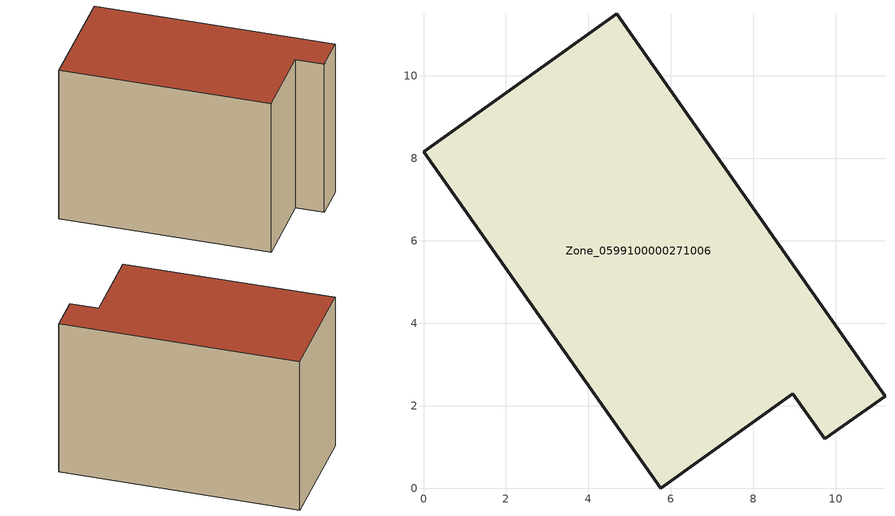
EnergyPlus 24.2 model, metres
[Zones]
Zone_0599100000271006
 floor ground (C_G): 0,8.16 4.68,11.51 11.19,2.23 9.73,1.2 8.95,2.29 5.75,0 z0
 wall outside (C_F): 4.68,11.51 0,8.16 5.75,0 8.95,2.29 9.73,1.2 11.19,2.23 4.68,11.51 z0:7.84
 roof outside (C_R): 11.19,2.23 4.68,11.51 0,8.16 5.75,0 8.95,2.29 9.73,1.2 z7.84
[BUILDING]
Pand.0599100000271006: North Axis=0; Terrain=City; Loads Convergence Tolerance Value=0.04; Temperature Convergence Tolerance Value=0.4; Solar Distribution=FullExterior; Maximum Number of Warmup Days=25; Minimum Number of Warmup Days=1
[Site:Location]
Rotterdam.The.Hague.AP_ZH_NLD Design_Conditions: Latitude=51.96; Longitude=4.45; Time Zone=1; Elevation=-4.5
[SITE:GROUNDTEMPERATURE:BUILDINGSURFACE]
18, 18, 18, 18, 18, 18, 18, 18, 18, 18, 18, 18
[MATERIAL] Thermal Absorptance=0.9; Solar Absorptance=0.7; Visible Absorptance=0.7
Name | Roughness | Thickness | Conductivity | Density | Specific Heat
G.TI.1975-1991 | MediumSmooth | 0.15 | 0.288461 | 540 | 1210
F.TI.1975-1991 | Rough | 0.3 | 0.230769 | 1920 | 840
R.TI.1975-1991 | MediumRough | 0.2 | 0.153846 | 1500 | 1000
[CONSTRUCTION]
C_G: G.TI.1975-1991
C_F: F.TI.1975-1991
C_R: R.TI.1975-1991
[ZONE]
Zone_0599100000271006: Type=1; Multiplier=1; Ceiling Height=Autocalculate; Volume=Autocalculate; Floor Area=autocalculate; Part of Total Floor Area=Yes
[ZONEINFILTRATION:DESIGNFLOWRATE]
Infil_Zone_0599100000271006: Zone or ZoneList or Space or SpaceList=Zone_0599100000271006; Schedule=AlwaysOn; Design Flow Rate Calculation Method=Flow/Area; Flow Rate per Floor Area=0.003; Constant Term Coefficient=1; Temperature Term Coefficient=0; Velocity Term Coefficient=0; Velocity Squared Term Coefficient=0
[HVACTEMPLATE:ZONE:IDEALLOADSAIRSYSTEM]
Zone_0599100000271006: Maximum Heating Supply Air Temperature=50; Minimum Cooling Supply Air Temperature=13; Maximum Heating Supply Air Humidity Ratio=0.0156; Minimum Cooling Supply Air Humidity Ratio=0.0077; Heating Limit=NoLimit; Cooling Limit=NoLimit; Dehumidification Control Type=ConstantSensibleHeatRatio; Cooling Sensible Heat Ratio=0.7; Dehumidification Setpoint=60; Humidification Control Type=None; Humidification Setpoint=30; Outdoor Air Method=None; Outdoor Air Flow Rate per Person=0.00944; Outdoor Air Flow Rate per Zone Floor Area=0; Outdoor Air Flow Rate per Zone=0; Demand Controlled Ventilation Type=None; Outdoor Air Economizer Type=NoEconomizer; Heat Recovery Type=None; Sensible Heat Recovery Effectiveness=0.7; Latent Heat Recovery Effectiveness=0.65
[ZONECONTROL:THERMOSTAT]
ThermostatControl_Zone_0599100000271006: Zone or ZoneList=Zone_0599100000271006; Control Type Schedule=DualSetpointControlType; Control 1=Thermostat_Zone_0599100000271006; Temperature Difference Between Cutout And Setpoint=0
[THERMOSTATSETPOINT:DUALSETPOINT]
Thermostat_Zone_0599100000271006: Heating Setpoint Temperature Schedule=HeatingSetpoint_Zone_0599100000271006; Cooling Setpoint Temperature Schedule=CoolingSetpoint_Zone_0599100000271006
[SCHEDULE:COMPACT]
HeatingSetpoint_Zone_0599100000271006: Through: 12/31, For: AllDays, Until: 24:00, 21
CoolingSetpoint_Zone_0599100000271006: Through: 12/31, For: AllDays, Until: 24:00, 24
DualSetpointControlType: Through: 12/31, For: AllDays, Until: 24:00, 4
AlwaysOn: Through: 12/31, For: AllDays, Until: 24:00, 1
